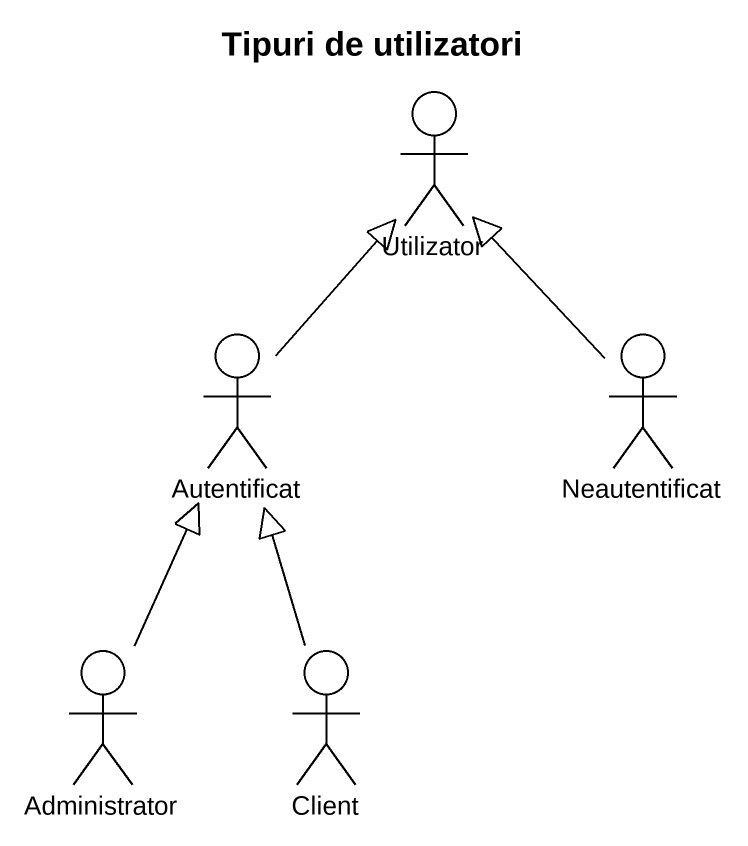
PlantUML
@startuml
title Tipuri de utilizatori
actor Utilizator
actor Autentificat
actor Neautentificat
actor Administrator
actor Client
Autentificat -up-|> Utilizator
Neautentificat -up-|> Utilizator
Administrator -up-|> Autentificat
Client -up-|> Autentificat
@enduml
